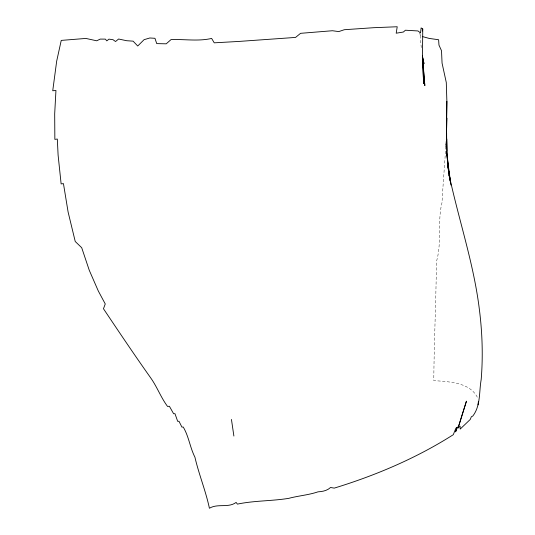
<?xml version="1.0" encoding="UTF-8"?>
<svg xmlns="http://www.w3.org/2000/svg" width="535" height="535" viewBox="0 0 535 535"><rect width="100%" height="100%" fill="white"/><g stroke="black" fill="none" stroke-linecap="round" stroke-linejoin="round"><path stroke-width="0.4" stroke-dasharray="2.67 2.01" d="M446.029 141.822C444.953 162.058 443.087 182.221 442.037 202.451C437.175 221.731 442.111 242.255 436.48 261.428C435.978 301.158 434.166 340.862 433.778 380.579C449.099 381.85 470.145 382.097 477.748 398.047M445.601 146.523L446.223 140.558M421.279 47.608L419.868 32.789M420.798 35.624L419.707 33.772"/><path stroke-width="0.8" d="M446.758 150.763L446.618 133.462L446.464 139.595M446.457 126.374L446.872 101.336L446.284 82.504L442.064 63.13L441.515 50.731L438.967 45.107L438.62 39.737L429.311 38.446L422.663 36.641M450.483 182.662L447.715 165.73L450.523 181.867L449.193 175.186C458.716 219.724 473.595 263.153 479.253 308.508C482.289 332.054 483.132 355.889 481.179 379.562C478.992 391.707 480.791 405.644 472.84 416.009L471.342 416.785L470.252 419.44L460.194 429.077L460.107 426.188L458.114 427.839L457.606 426.957L455.599 431.865L456.85 427.325L455.867 428.261L453.292 434.694C416.564 458.067 375.898 475.374 334.241 488.121L330.543 487.499C327.213 490.655 322.491 491.611 318.037 491.832C308.521 495.076 298.456 495.744 288.786 498.339C271.713 501.135 254.306 500.553 237.393 504.117L236.116 502.432C228.311 508.243 217.785 503.221 209.412 508.25C205.741 490.889 198.9 474.431 194.921 457.184C189.938 447.367 188.868 436.466 183.204 426.983L181.933 427.131L178.978 421.246L177.7 421.379L174.952 413.635L173.628 413.769L169.388 406.252L167.549 406.439C160.774 397.331 157.023 386.644 150.449 377.529C134.392 354.872 118.917 331.807 103.469 308.742L105.255 303.96L98.313 291.013L89.245 270.222L81.701 247.712L75.234 241.486L68.105 212.014L63.444 183.612L61.13 183.906L58.101 155.11L57.319 139.06L54.851 139.361L54.69 113.815L55.948 90.482L52.738 90.763L56.67 61.197L61.237 40.399L85.881 38.433L96.688 40.794L100.226 39.095L105.382 39.115L106.793 40.867L108.959 39.142L112.999 39.697L115.533 41.536L118.609 39.015L126.621 40.713L133.101 41.155L137.722 46.01L144.069 39.677L149.833 37.978L154.956 38.306L156.728 43.609L166.218 43.823L170.999 39.623C184.662 39.042 198.111 41.549 211.639 38.433L214.227 42.827L238.55 41.456L295.567 37.423L300.57 33.324L332.456 30.736L338.755 31.592L344.306 29.719L373.617 27.706L397.217 26.75L396.194 33.203L403.37 32.033L405.416 30.221L418.009 30.956L420.523 32.929L421.119 27.907L422.757 28.95L422.476 55.988L423.626 83.44L422.476 55.988L424.843 85.633L422.449 58.108M446.464 139.809L446.618 133.462M446.451 133.917L446.872 101.336M446.451 132.934L446.979 118.128M446.431 137.742L446.538 136.331M478.043 404.861L478.404 401.377M422.329 30.997L422.757 28.95M422.456 56.516L423.987 63.652L422.416 56.342M450.925 185.063L446.444 151.592L448.444 168.98M231.448 419.433L233.889 436.052M448.638 170.638L449.306 176.436L449.159 174.865M448.985 173.253L447.394 156.902L446.799 138.953M422.349 57.285L423.279 66.715M466.413 401.243L458.114 427.839L466.413 401.243"/></g></svg>
